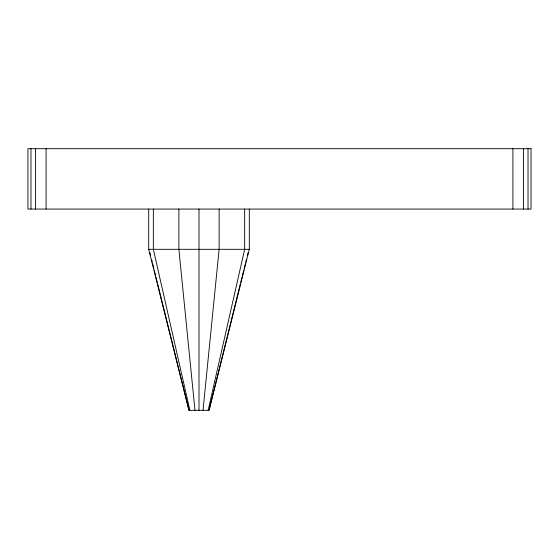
<?xml version="1.0" encoding="UTF-8"?>
<svg xmlns="http://www.w3.org/2000/svg" width="559" height="559" viewBox="0 0 559 559"><rect width="100%" height="100%" fill="white"/><g stroke="black" fill="none" stroke-linecap="round" stroke-linejoin="round"><path stroke-width="0.84" d="M203.029 410.306L219.128 249.314L219.128 209.066M208.137 410.306L244.66 249.314L244.66 209.066M208.989 410.306L240.3 284.056M240.719 282.358L241.984 277.278M242.403 275.58L243.661 270.5M244.08 268.802L245.345 263.715M245.764 262.024L246.393 259.481M247.441 255.246L248.077 252.703M249.314 209.066L249.314 249.314L209.066 410.306L188.942 410.306L148.694 249.314L148.694 209.066M148.694 249.314L249.314 249.314M149.931 252.703L150.567 255.246M151.615 259.481L152.244 262.024M152.663 263.715L153.928 268.802M154.347 270.5L155.605 275.58M156.024 277.278L157.289 282.358M157.708 284.056L189.019 410.306M189.871 410.306L153.348 249.314L153.348 209.066M194.979 410.306L178.88 249.314L178.88 209.066M528.024 148.694L528.024 209.066M523.49 148.694L523.49 209.066M512.91 148.694L512.91 209.066M199.004 209.066L199.004 410.306M46.09 148.694L46.09 209.066M35.51 148.694L35.51 209.066M30.976 148.694L30.976 209.066M531.05 148.694L27.95 148.694L27.95 209.066L531.05 209.066L531.05 148.694"/></g></svg>
